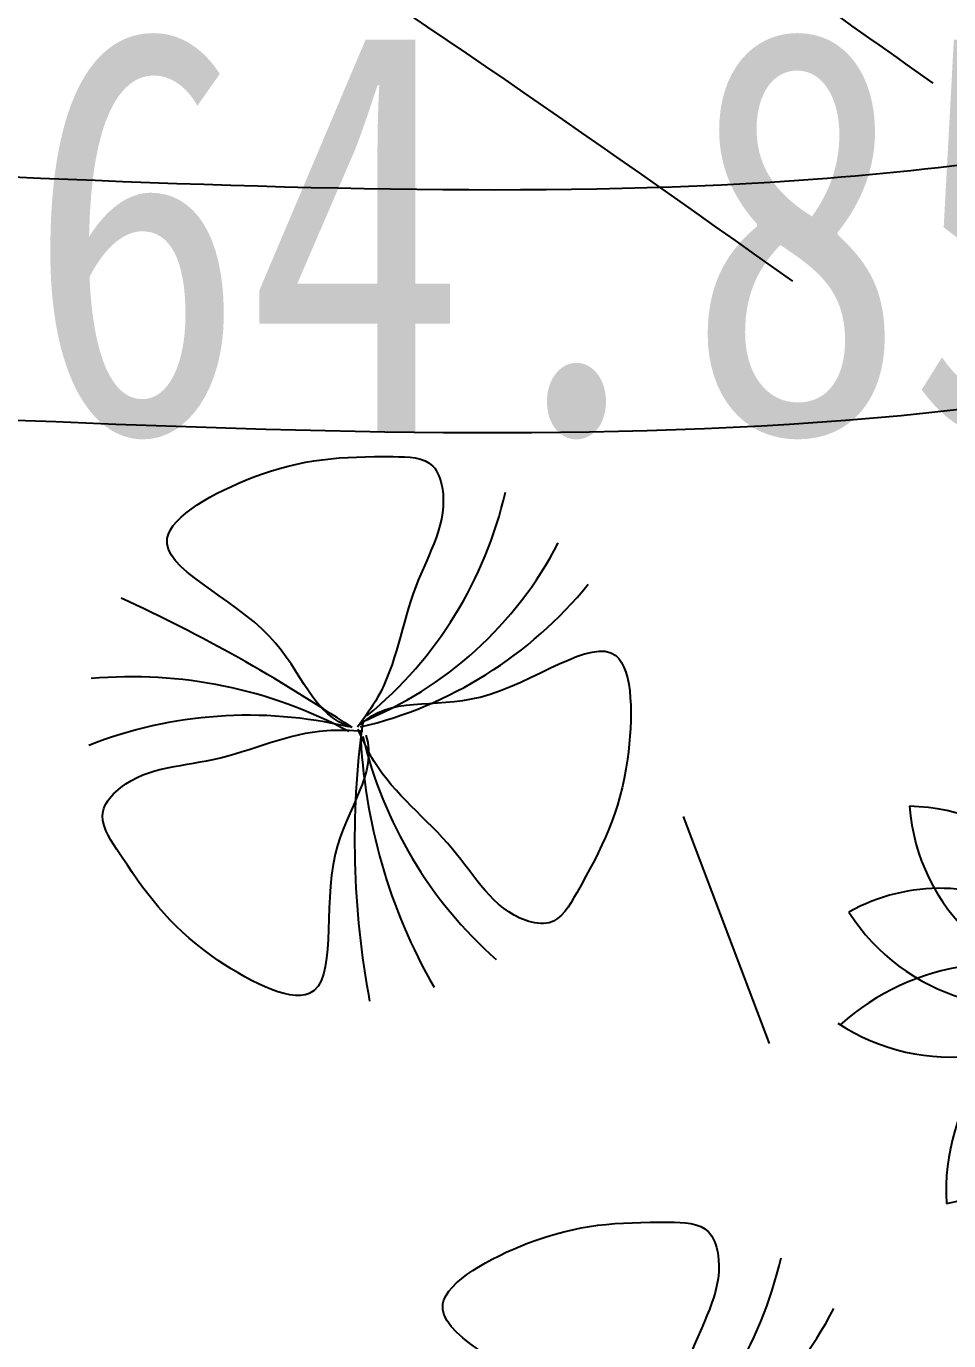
# Model space of a CAD drawing. Extents: x -809667 to 586099, y 3084146 to 3634412.
# Drawn here: x 381900.057 to 381902.337, y 3085673.978 to 3085677.226 of the extents above; entities that cross this region are included whole.
import ezdxf
from ezdxf.enums import TextEntityAlignment as Align

# ---------------------------------------------------------------- set-up
doc = ezdxf.new("R2010")
doc.units = 0
doc.header["$LTSCALE"] = 0.5
doc.layers.get('0').update_dxf_attribs({"linetype": 'CONTINUOUS'})
for name, color, linetype in [('GCD', 252, 'CONTINUOUS'), ('zy-1', 3, 'CONTINUOUS'), ('树', 3, 'CONTINUOUS'), ('灌木', 3, 'CONTINUOUS'), ('绿化图层', 84, 'CONTINUOUS'), ('道路', 4, 'CONTINUOUS')]:
    doc.layers.add(name, color=color, linetype=linetype)
doc.styles.add('HZ', font='', dxfattribs={"width": 0.8})
doc.styles.get('HZ').set_extended_font_data('NSimSun')

# ---------------------------------------------------------------- blocks, each defined once
blk = doc.blocks.new('GC200')
blk = doc.blocks.new('白玉兰')
at = {"color": 0}
for centre, radius, start, end in [((-1260.5, 1665), 2054.4, 309.39345, 347.16547), ((-713.2, 1844.3), 1941, 291.82137, 332.63459), ((-478.2, 2077.5), 2115.2, 283.29933, 320.85284), ((-4728.7, -6984.2), 8428.8, 56.1879, 65.279), ((-1147.9, -2037), 2310.3, 61.625, 95.14911), ((-559.1, -2135.4), 2213.8, 76.70325, 111.40179), ((4370.8, -555.9), 4391.8, 172.1708, 190.66767), ((2826.9, 106.7), 2820.8, 182.25436, 209.88683), ((2146.3, 475.3), 2185, 193.30629, 228.41072)]:
    blk.add_arc(centre, radius, start, end, dxfattribs=at)
for points in [[(-33.3, 16.4), (-232.9, 72.7), (-341.9, 562), (-1253.8, 922.5), (-424.6, 1375.2), (-32.9, 1391.9), (376.3, 1386), (477, 1090.9), (236.3, 716.3), (184.7, 276.9), (29.2, 67), (-7.3, 17.6)], [(8.3, 30.7), (154.9, 177.4), (635.1, 33.7), (1394.9, 653.5), (1385.2, -291.2), (1208.5, -641.2), (1003.6, -995.4), (696.9, -939.3), (487.4, -546.3), (129.3, -286.7), (21.9, -48.6), (-3.3, 7.4)], [(36.1, -22.3), (98.6, -219.9), (-250.5, -579.7), (-51.2, -1539.8), (-884.9, -1095.2), (-1113.8, -777), (-1333.5, -431.7), (-1142.2, -185.6), (-696.9, -181.1), (-301.3, 16.9), (-40.5, 2.3), (20.8, -1.2)]]:
    blk.add_open_spline(points, degree=3, knots=[0, 0, 0, 0, 621.989778, 1340.944545, 1869.007736, 2592.427455, 2798.699245, 2915.827596, 3435.261502, 4029.77129, 4212.300518, 4212.300518, 4212.300518, 4212.300518], dxfattribs=at)
blk = doc.blocks.new('A$C46A015EA')
at = {"layer": '树', "color": 0, "linetype": 'Continuous'}
for centre, radius, start, end in [((1.328, 4.096), 1.969, 227.5644, 31.3305), ((0.798, 3.475), 1.995, 251.8163, 53.749), ((3.771, 4.188), 2.005, 153.4396, 313.5861), ((4.101, 3.626), 1.85, 126.1691, 303.0486), ((2.09, 4.411), 1.899, 199.3601, 10.491), ((4.644, 2.796), 2.077, 109.3184, 262.8778), ((0.796, 2.582), 1.783, 359.791, 92.4715), ((2.814, 4.682), 2.119, 188.6399, 263.6226), ((0.762, 1.899), 1.939, 297.0245, 103.8489), ((1.257, 1.36), 1.796, 310.7789, 134.4149), ((3.957, 1.204), 1.944, 51.9802, 218.2571), ((3.546, 0.815), 2.009, 38.8778, 198.6816), ((2.13, 0.326), 2.294, 10.2667, 147.1518)]:
    blk.add_arc(centre, radius, start, end, dxfattribs=at)

msp = doc.modelspace()

# ---------------------------------------------------------------- linework, layer by layer
at = {"layer": 'zy-1', "color": 4, "linetype": 'ByBlock'}
for points, knots in [([(381901.9519, 3085676.5961), (381900.9407, 3085677.312), (381897.1719, 3085679.9804), (381891.9685, 3085677.3067), (381888.3273, 3085674.8894), (381887.744, 3085674.5112)], [0, 0, 0, 0, 3.569995, 13.305729, 15.183835, 15.183835, 15.183835, 15.183835]), ([(381902.2986, 3085677.0858), (381902.0611, 3085677.2539), (381901.8212, 3085677.4238), (381901.0918, 3085677.9243), (381900.5927, 3085678.2463), (381899.7288, 3085678.6924), (381899.3772, 3085678.8465), (381898.6485, 3085679.0833), (381898.2786, 3085679.1641), (381896.9626, 3085679.33), (381896.0058, 3085679.2327), (381894.1077, 3085678.7554), (381893.164, 3085678.3756), (381891.3017, 3085677.4573), (381890.3831, 3085676.9182), (381888.7313, 3085675.8796), (381887.9949, 3085675.3874), (381887.2749, 3085674.9225)], [0, 0, 0, 0, 0.838582, 0.838582, 2.515746, 2.515746, 3.607863, 3.607863, 4.699979, 4.699979, 7.466248, 7.466248, 10.232516, 10.232516, 12.998785, 12.998785, 15.338185, 15.338185, 15.338185, 15.338185])]:
    msp.add_open_spline(points, degree=3, knots=knots, dxfattribs=at)
at = {"layer": '道路', "linetype": 'Continuous', "flags": 128}
msp.add_lwpolyline([(381901.6808, 3085675.273), (381901.8931, 3085674.7118)], dxfattribs=at)
at = {"layer": '道路', "linetype": 'Continuous'}
for points, knots in [([(381886.8832, 3085672.1498), (381888.8214, 3085671.908), (381892.2035, 3085671.4859), (381895.2928, 3085677.8509), (381904.0475, 3085674.4451), (381906.5001, 3085679.3676), (381907.3935, 3085681.7452)], [0, 0, 0, 0, 5.241038, 9.145639, 17.995635, 24.640422, 24.640422, 24.640422, 24.640422]), ([(381886.9575, 3085672.7452), (381887.257, 3085672.7078), (381887.5538, 3085672.6708), (381888.4292, 3085672.5738), (381888.9928, 3085672.5284), (381889.9128, 3085672.5367), (381890.2862, 3085672.5695), (381890.97, 3085672.7134), (381891.2785, 3085672.8247), (381891.7169, 3085673.079), (381891.8677, 3085673.1913), (381892.1753, 3085673.4696), (381892.3288, 3085673.6326), (381892.7864, 3085674.1628), (381893.0908, 3085674.5749), (381893.6332, 3085675.2205), (381893.8497, 3085675.4597), (381894.2848, 3085675.8546), (381894.4978, 3085676.0174), (381894.9431, 3085676.2899), (381895.1755, 3085676.4025), (381896.105, 3085676.7635), (381896.8432, 3085676.8661), (381898.3329, 3085676.9328), (381899.0878, 3085676.8959), (381900.5501, 3085676.8307), (381901.2577, 3085676.8026), (381902.2745, 3085676.8645), (381902.6283, 3085676.9111), (381903.3117, 3085677.0792), (381903.6266, 3085677.2109), (381904.2203, 3085677.578), (381904.4959, 3085677.8112), (381905.2526, 3085678.6278), (381905.6881, 3085679.3382), (381906.2946, 3085680.6064), (381906.4966, 3085681.0878), (381906.6913, 3085681.5887)], [0, 0, 0, 0, 0.809904, 0.809904, 2.429711, 2.429711, 3.66837, 3.66837, 4.926642, 4.926642, 5.673722, 5.673722, 6.420801, 6.420801, 7.887995, 7.887995, 8.767827, 8.767827, 9.468061, 9.468061, 10.168296, 10.168296, 12.19742, 12.19742, 14.226544, 14.226544, 16.255668, 16.255668, 17.461197, 17.461197, 18.836307, 18.836307, 20.211417, 20.211417, 22.844117, 22.844117, 24.28999, 24.28999, 24.28999, 24.28999])]:
    msp.add_open_spline(points, degree=3, knots=knots, dxfattribs=at)

# ---------------------------------------------------------------- block references
at = {"layer": 'GCD', "color": 8, "linetype": 'Continuous'}
ref = msp.add_blockref('GC200', (381898.9121, 3085676.7218, 164.85), dxfattribs=dict(at, xscale=0.5, yscale=0.5, zscale=0.5))
ref.add_attrib('height', '164.85', dxfattribs={"linetype": 'Continuous', "height": 1, "style": 'HZ', "width": 0.8}).set_placement((381899.5121, 3085676.7218, 164.85), align=Align.MIDDLE_LEFT)
ref = msp.add_blockref('GC200', (381898.9121, 3085676.7218), dxfattribs=dict(at, xscale=0.5, yscale=0.5, zscale=0.5))
ref.add_attrib('height', '164.85', dxfattribs={"linetype": 'Continuous', "height": 1, "style": 'HZ', "width": 0.8}).set_placement((381899.5121, 3085676.7218), align=Align.MIDDLE_LEFT)
at = {"layer": '灌木', "color": 8, "xscale": 0.2560000000000001, "yscale": 0.2560000000000001, "zscale": 0.2560000000000001, "rotation": 344.8935626644683}
msp.add_blockref('A$C46A015EA', (381901.9141, 3085674.3837), dxfattribs=at)
at = {"layer": '绿化图层', "color": 8, "linetype": 'Continuous', "xscale": 0.0004880798049271107, "yscale": 0.0004880798049271107, "zscale": 0.04880798235096967}
for p in [(381900.8787, 3085675.4852), (381901.56, 3085673.5927)]:
    msp.add_blockref('白玉兰', p, dxfattribs=at)

doc.saveas('drawing.dxf')
